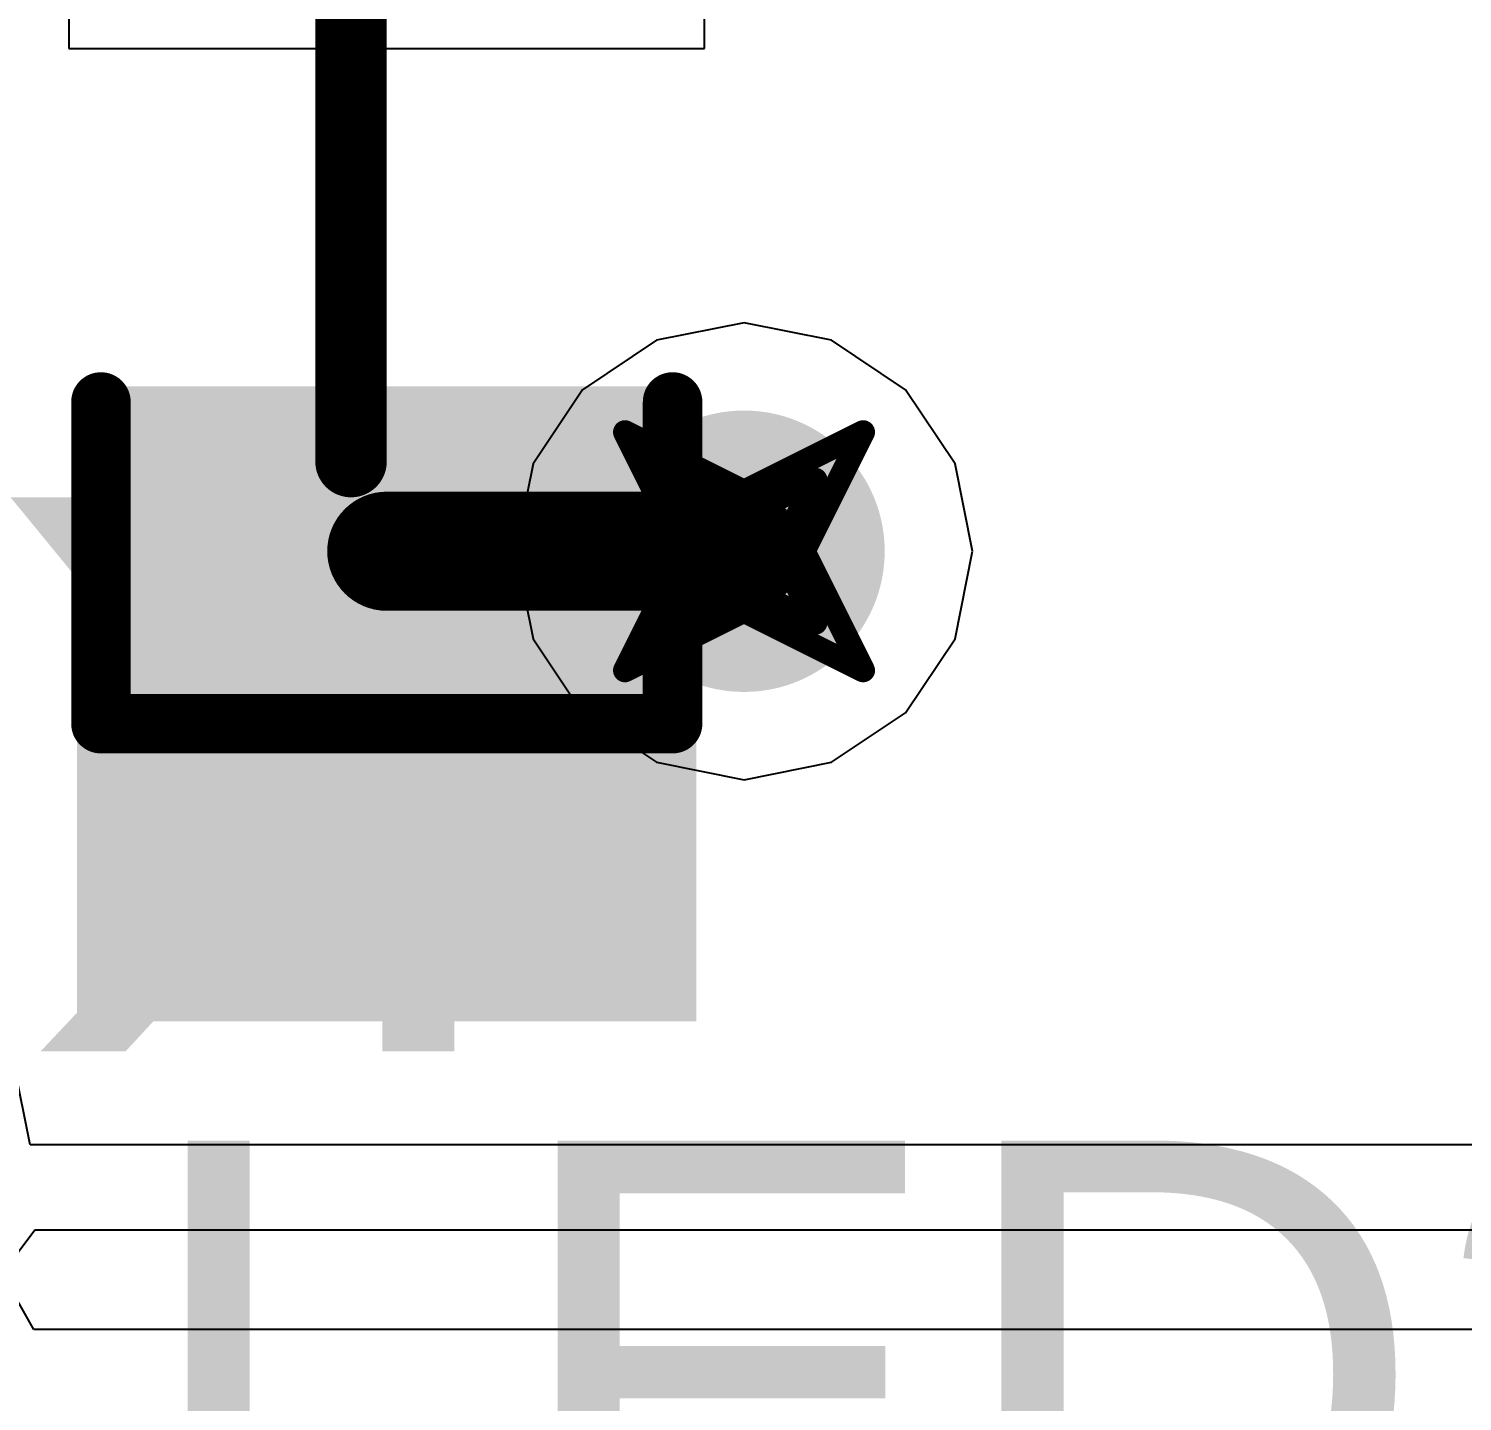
# Model space of a CAD drawing. Header units: inches. Extents: x 0 to 13.9, y -0.2 to 3.4.
# Drawn here: x 2.1789 to 2.2993, y 2.6141 to 2.7293 of the extents above; entities that cross this region are included whole.
import ezdxf

# ---------------------------------------------------------------- set-up
doc = ezdxf.new("R2010")
doc.units = ezdxf.units.IN
doc.header["$MEASUREMENT"] = 0
for name, color, linetype in [('Bottom Layer', 5, 'Continuous'), ('Drill Drawing', 1, 'Continuous'), ('Layer 1', 16, 'Continuous'), ('Layer 2', 76, 'Continuous'), ('Mechanical 4', 56, 'Continuous'), ('Pad Holes', 156, 'Continuous'), ('Top Layer', 1, 'Continuous'), ('Top Overlay', 2, 'Continuous'), ('Top Paste', 8, 'Continuous'), ('Top Solder', 216, 'Continuous'), ('Via Holes', 16, 'Continuous')]:
    doc.layers.add(name, color=color, linetype=linetype)
doc.styles.add('Arial', font='', dxfattribs={"height": 0.2})
doc.styles.get('Arial').set_extended_font_data('Arial')

msp = doc.modelspace()

# ---------------------------------------------------------------- hatches: boundary and pattern name
at = {"layer": 'Bottom Layer'}
h = msp.add_hatch(color=5, dxfattribs=at)
edge = h.paths.add_edge_path()
edge.add_arc((2.239, 2.6854724), 0.011811, 0, 360)
at = {"layer": 'Layer 1'}
h = msp.add_hatch(color=16, dxfattribs=at)
edge = h.paths.add_edge_path()
edge.add_arc((2.239, 2.6854724), 0.011811, 0, 360)
at = {"layer": 'Layer 2'}
h = msp.add_hatch(color=76, dxfattribs=at)
edge = h.paths.add_edge_path()
edge.add_arc((2.239, 2.6854724), 0.011811, 0, 360)
at = {"layer": 'Mechanical 4'}
h = msp.add_hatch(color=56, dxfattribs=at)
edge = h.paths.add_edge_path()
edge.add_arc((2.206, 2.693), 0.0015, 0, 360)
at = {"layer": 'Pad Holes'}
h = msp.add_hatch(color=7, dxfattribs=at)
edge = h.paths.add_edge_path()
edge.add_arc((2.206, 2.693), 0.0015, 0, 360)
at = {"layer": 'Top Layer'}
h = msp.add_hatch(color=1, dxfattribs=at)
edge = h.paths.add_edge_path()
edge.add_arc((2.239, 2.6854724), 0.011811, 0, 360)
msp.add_hatch(color=1, dxfattribs=at).paths.add_polyline_path([(2.22868505, 2.6953149), (2.22868505, 2.6756299), (2.18931495, 2.6756299), (2.18931495, 2.6953149)])
at = {"layer": 'Top Overlay'}
msp.add_hatch(color=2, dxfattribs=at).paths.add_polyline_path([(2.1830002, 2.6710001), (2.1830002, 2.6460003), (2.2350002, 2.6460003), (2.2350002, 2.6710001)])
at = {"layer": 'Top Paste'}
msp.add_hatch(color=8, dxfattribs=at).paths.add_polyline_path([(2.22868505, 2.6953149), (2.22868505, 2.6756299), (2.18931495, 2.6756299), (2.18931495, 2.6953149)])
at = {"layer": 'Top Solder'}
msp.add_hatch(color=216, dxfattribs=at).paths.add_polyline_path([(2.23268505, 2.6993149), (2.23268505, 2.6716299), (2.18531495, 2.6716299), (2.18531495, 2.6993149)])
at = {"layer": 'Via Holes'}
h = msp.add_hatch(color=7, dxfattribs=at)
edge = h.paths.add_edge_path()
edge.add_arc((2.239, 2.6854724), 0.0059055, 0, 360)

# ---------------------------------------------------------------- linework, layer by layer
at = {"layer": 'Drill Drawing'}
for points in [[(2.229, 2.6954724, 0.002, 0.002, 0), (2.239, 2.6904724, 0.002, 0.002, 0)], [(2.229, 2.6954724, 0.002, 0.002, 0), (2.234, 2.6854724, 0.002, 0.002, 0)], [(2.239, 2.6904724, 0.002, 0.002, 0), (2.249, 2.6954724, 0.002, 0.002, 0)], [(2.244, 2.6854724, 0.002, 0.002, 0), (2.249, 2.6954724, 0.002, 0.002, 0)], [(2.233, 2.6914724, 0.002, 0.002, 0), (2.239, 2.6884724, 0.002, 0.002, 0)], [(2.233, 2.6914724, 0.002, 0.002, 0), (2.236, 2.6854724, 0.002, 0.002, 0)], [(2.239, 2.6884724, 0.002, 0.002, 0), (2.245, 2.6914724, 0.002, 0.002, 0)], [(2.242, 2.6854724, 0.002, 0.002, 0), (2.245, 2.6914724, 0.002, 0.002, 0)], [(2.229, 2.6754724, 0.002, 0.002, 0), (2.234, 2.6854724, 0.002, 0.002, 0)], [(2.233, 2.6794724, 0.002, 0.002, 0), (2.236, 2.6854724, 0.002, 0.002, 0)], [(2.242, 2.6854724, 0.002, 0.002, 0), (2.245, 2.6794724, 0.002, 0.002, 0)], [(2.244, 2.6854724, 0.002, 0.002, 0), (2.249, 2.6754724, 0.002, 0.002, 0)], [(2.233, 2.6794724, 0.002, 0.002, 0), (2.239, 2.6824724, 0.002, 0.002, 0)], [(2.239, 2.6824724, 0.002, 0.002, 0), (2.245, 2.6794724, 0.002, 0.002, 0)], [(2.229, 2.6754724, 0.002, 0.002, 0), (2.239, 2.6804724, 0.002, 0.002, 0)], [(2.239, 2.6804724, 0.002, 0.002, 0), (2.249, 2.6754724, 0.002, 0.002, 0)]]:
    msp.add_lwpolyline(points, format="xyseb", dxfattribs=at)
for points in [[(2.2285, 2.6954724, 0.001, 0.001, 1), (2.2295, 2.6954724, 0.001, 0.001, 1)], [(2.2285, 2.6954724, 0.001, 0.001, 1), (2.2295, 2.6954724, 0.001, 0.001, 1)], [(2.2485, 2.6954724, 0.001, 0.001, 1), (2.2495, 2.6954724, 0.001, 0.001, 1)], [(2.2485, 2.6954724, 0.001, 0.001, 1), (2.2495, 2.6954724, 0.001, 0.001, 1)], [(2.2325, 2.6914724, 0.001, 0.001, 1), (2.2335, 2.6914724, 0.001, 0.001, 1)], [(2.2325, 2.6914724, 0.001, 0.001, 1), (2.2335, 2.6914724, 0.001, 0.001, 1)], [(2.2445, 2.6914724, 0.001, 0.001, 1), (2.2455, 2.6914724, 0.001, 0.001, 1)], [(2.2445, 2.6914724, 0.001, 0.001, 1), (2.2455, 2.6914724, 0.001, 0.001, 1)], [(2.2385, 2.6904724, 0.001, 0.001, 1), (2.2395, 2.6904724, 0.001, 0.001, 1)], [(2.2385, 2.6904724, 0.001, 0.001, 1), (2.2395, 2.6904724, 0.001, 0.001, 1)], [(2.2385, 2.6884724, 0.001, 0.001, 1), (2.2395, 2.6884724, 0.001, 0.001, 1)], [(2.2385, 2.6884724, 0.001, 0.001, 1), (2.2395, 2.6884724, 0.001, 0.001, 1)], [(2.2335, 2.6854724, 0.001, 0.001, 1), (2.2345, 2.6854724, 0.001, 0.001, 1)], [(2.2335, 2.6854724, 0.001, 0.001, 1), (2.2345, 2.6854724, 0.001, 0.001, 1)], [(2.2355, 2.6854724, 0.001, 0.001, 1), (2.2365, 2.6854724, 0.001, 0.001, 1)], [(2.2355, 2.6854724, 0.001, 0.001, 1), (2.2365, 2.6854724, 0.001, 0.001, 1)], [(2.2415, 2.6854724, 0.001, 0.001, 1), (2.2425, 2.6854724, 0.001, 0.001, 1)], [(2.2415, 2.6854724, 0.001, 0.001, 1), (2.2425, 2.6854724, 0.001, 0.001, 1)], [(2.2435, 2.6854724, 0.001, 0.001, 1), (2.2445, 2.6854724, 0.001, 0.001, 1)], [(2.2435, 2.6854724, 0.001, 0.001, 1), (2.2445, 2.6854724, 0.001, 0.001, 1)], [(2.2385, 2.6824724, 0.001, 0.001, 1), (2.2395, 2.6824724, 0.001, 0.001, 1)], [(2.2385, 2.6824724, 0.001, 0.001, 1), (2.2395, 2.6824724, 0.001, 0.001, 1)], [(2.2385, 2.6804724, 0.001, 0.001, 1), (2.2395, 2.6804724, 0.001, 0.001, 1)], [(2.2385, 2.6804724, 0.001, 0.001, 1), (2.2395, 2.6804724, 0.001, 0.001, 1)], [(2.2325, 2.6794724, 0.001, 0.001, 1), (2.2335, 2.6794724, 0.001, 0.001, 1)], [(2.2325, 2.6794724, 0.001, 0.001, 1), (2.2335, 2.6794724, 0.001, 0.001, 1)], [(2.2445, 2.6794724, 0.001, 0.001, 1), (2.2455, 2.6794724, 0.001, 0.001, 1)], [(2.2445, 2.6794724, 0.001, 0.001, 1), (2.2455, 2.6794724, 0.001, 0.001, 1)], [(2.2285, 2.6754724, 0.001, 0.001, 1), (2.2295, 2.6754724, 0.001, 0.001, 1)], [(2.2285, 2.6754724, 0.001, 0.001, 1), (2.2295, 2.6754724, 0.001, 0.001, 1)], [(2.2485, 2.6754724, 0.001, 0.001, 1), (2.2495, 2.6754724, 0.001, 0.001, 1)], [(2.2485, 2.6754724, 0.001, 0.001, 1), (2.2495, 2.6754724, 0.001, 0.001, 1)]]:
    msp.add_lwpolyline(points, format="xyseb", close=True, dxfattribs=at)
at = {"layer": 'Layer 2'}
for p, q in [((2.239, 2.7046519), (2.2316603, 2.7031919)), ((2.2463397, 2.7031919), (2.239, 2.7046519)), ((2.2316603, 2.7031919), (2.225438, 2.6990344)), ((2.252562, 2.6990344), (2.2463397, 2.7031919)), ((2.225438, 2.6990344), (2.2212805, 2.6928121)), ((2.2567195, 2.6928121), (2.252562, 2.6990344)), ((2.2212805, 2.6928121), (2.2198205, 2.6854724)), ((2.2581795, 2.6854724), (2.2567195, 2.6928121)), ((2.2198205, 2.6854724), (2.2212805, 2.6781327)), ((2.2567195, 2.6781327), (2.2581795, 2.6854724)), ((2.2212805, 2.6781327), (2.225438, 2.6719104)), ((2.252562, 2.6719104), (2.2567195, 2.6781327)), ((2.225438, 2.6719104), (2.2316603, 2.6677529)), ((2.2463397, 2.6677529), (2.252562, 2.6719104)), ((2.2316603, 2.6677529), (2.239, 2.6662929)), ((2.239, 2.6662929), (2.2463397, 2.6677529)), ((2.179052, 2.6356408), (2.1777195, 2.6423397)), ((2.818, 2.6356408), (2.179052, 2.6356408)), ((2.1777961, 2.6262892), (2.1794449, 2.6285037)), ((2.1794449, 2.6285037), (2.818, 2.6285037)), ((2.1793728, 2.6201371), (2.1768843, 2.624562)), ((2.325, 2.6201371), (2.1793728, 2.6201371))]:
    msp.add_line(p, q, dxfattribs=at)
at = {"layer": 'Mechanical 4'}
msp.add_lwpolyline([(2.206, 2.693, 0.006, 0.006, 0), (2.206, 2.757, 0.006, 0.006, 0)], format="xyseb", dxfattribs=at)
msp.add_lwpolyline([(2.2045, 2.693, 0.003, 0.003, 1), (2.2075, 2.693, 0.003, 0.003, 1)], format="xyseb", close=True, dxfattribs=at)
at = {"layer": 'Top Layer'}
for p, q in [((2.182315, 2.76137), (2.182315, 2.727685)), ((2.235685, 2.727685), (2.235685, 2.7309086)), ((2.182315, 2.727685), (2.235685, 2.727685))]:
    msp.add_line(p, q, dxfattribs=at)
msp.add_lwpolyline([(2.209, 2.6854724, 0.01, 0.01, 0), (2.239, 2.6854724, 0.01, 0.01, 0)], format="xyseb", dxfattribs=at)
for points in [[(2.2065, 2.6854724, 0.005, 0.005, 1), (2.2115, 2.6854724, 0.005, 0.005, 1)], [(2.2365, 2.6854724, 0.005, 0.005, 1), (2.2415, 2.6854724, 0.005, 0.005, 1)]]:
    msp.add_lwpolyline(points, format="xyseb", close=True, dxfattribs=at)
at = {"layer": 'Top Overlay'}
for points in [[(2.185, 2.6709999, 0.005, 0.005, 0), (2.185, 2.698, 0.005, 0.005, 0)], [(2.233, 2.6709999, 0.005, 0.005, 0), (2.233, 2.698, 0.005, 0.005, 0)], [(2.185, 2.6709999, 0.005, 0.005, 0), (2.233, 2.6709999, 0.005, 0.005, 0)]]:
    msp.add_lwpolyline(points, format="xyseb", dxfattribs=at)
for points in [[(2.18375, 2.698, 0.0025, 0.0025, 1), (2.18625, 2.698, 0.0025, 0.0025, 1)], [(2.23175, 2.698, 0.0025, 0.0025, 1), (2.23425, 2.698, 0.0025, 0.0025, 1)], [(2.18375, 2.6709999, 0.0025, 0.0025, 1), (2.18625, 2.6709999, 0.0025, 0.0025, 1)], [(2.18375, 2.6709999, 0.0025, 0.0025, 1), (2.18625, 2.6709999, 0.0025, 0.0025, 1)], [(2.23175, 2.6709999, 0.0025, 0.0025, 1), (2.23425, 2.6709999, 0.0025, 0.0025, 1)], [(2.23175, 2.6709999, 0.0025, 0.0025, 1), (2.23425, 2.6709999, 0.0025, 0.0025, 1)]]:
    msp.add_lwpolyline(points, format="xyseb", close=True, dxfattribs=at)

# ---------------------------------------------------------------- texts
at = {"layer": 'Mechanical 4', "style": 'Arial'}
msp.add_text('K', height=0.0465, rotation=180, dxfattribs=at).set_placement((2.22, 2.69))
at = {"layer": 'Top Overlay', "style": 'Arial'}
msp.add_text('LED2', height=0.04, dxfattribs=at).set_placement((2.1876904, 2.5960065))

doc.saveas('drawing.dxf')
